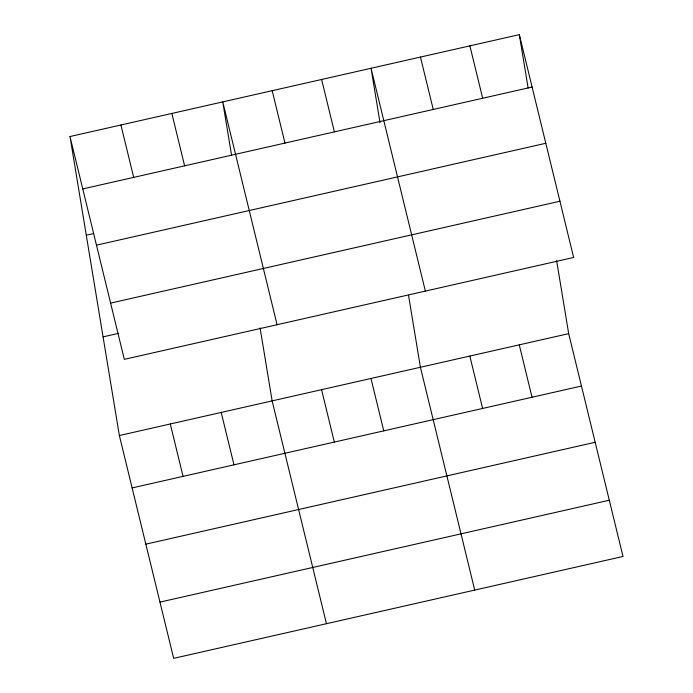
<?xml version="1.0" encoding="UTF-8"?>
<svg xmlns="http://www.w3.org/2000/svg" width="693" height="693" viewBox="0 0 693 693"><rect width="100%" height="100%" fill="white"/><g stroke="black" fill="none" stroke-linecap="round" stroke-linejoin="round"><path stroke-width="1.04" d="M69.993 136.538L519.326 34.65L573.639 257.467L124.316 359.355L69.993 136.538L119.361 435.533L173.674 658.35L623.007 556.462L568.684 333.645L556.635 260.672M82.77 188.929L532.094 87.041M86.287 235.204L93.564 233.558M96.474 245.166L545.807 143.278M110.603 303.11L559.927 201.23M103.075 336.867L118.659 333.333M119.361 435.533L568.684 333.645M132.129 487.924L581.462 386.036M145.842 544.161L595.166 442.281M159.97 602.113L609.294 500.225M469.897 45.859L482.666 98.25M519.265 344.854L532.033 397.245M420.469 57.069L433.238 109.459M469.837 356.063L482.605 408.454M425.363 291.086L371.041 68.269L380.041 122.748M474.722 590.081L420.408 367.273L408.532 295.322M321.621 79.478L334.39 131.869M370.98 378.473L383.757 430.864M272.193 90.688L284.962 143.079M321.561 389.683L334.329 442.073M277.087 324.714L222.765 101.897L231.592 155.345M326.446 623.709L272.132 400.892L260.083 327.919M171.847 113.444L184.615 165.835M221.206 412.439L233.983 464.83M120.92 124.991L133.688 177.382M170.287 423.986L183.056 476.377M519.326 34.65L528.144 88.098"/></g></svg>
